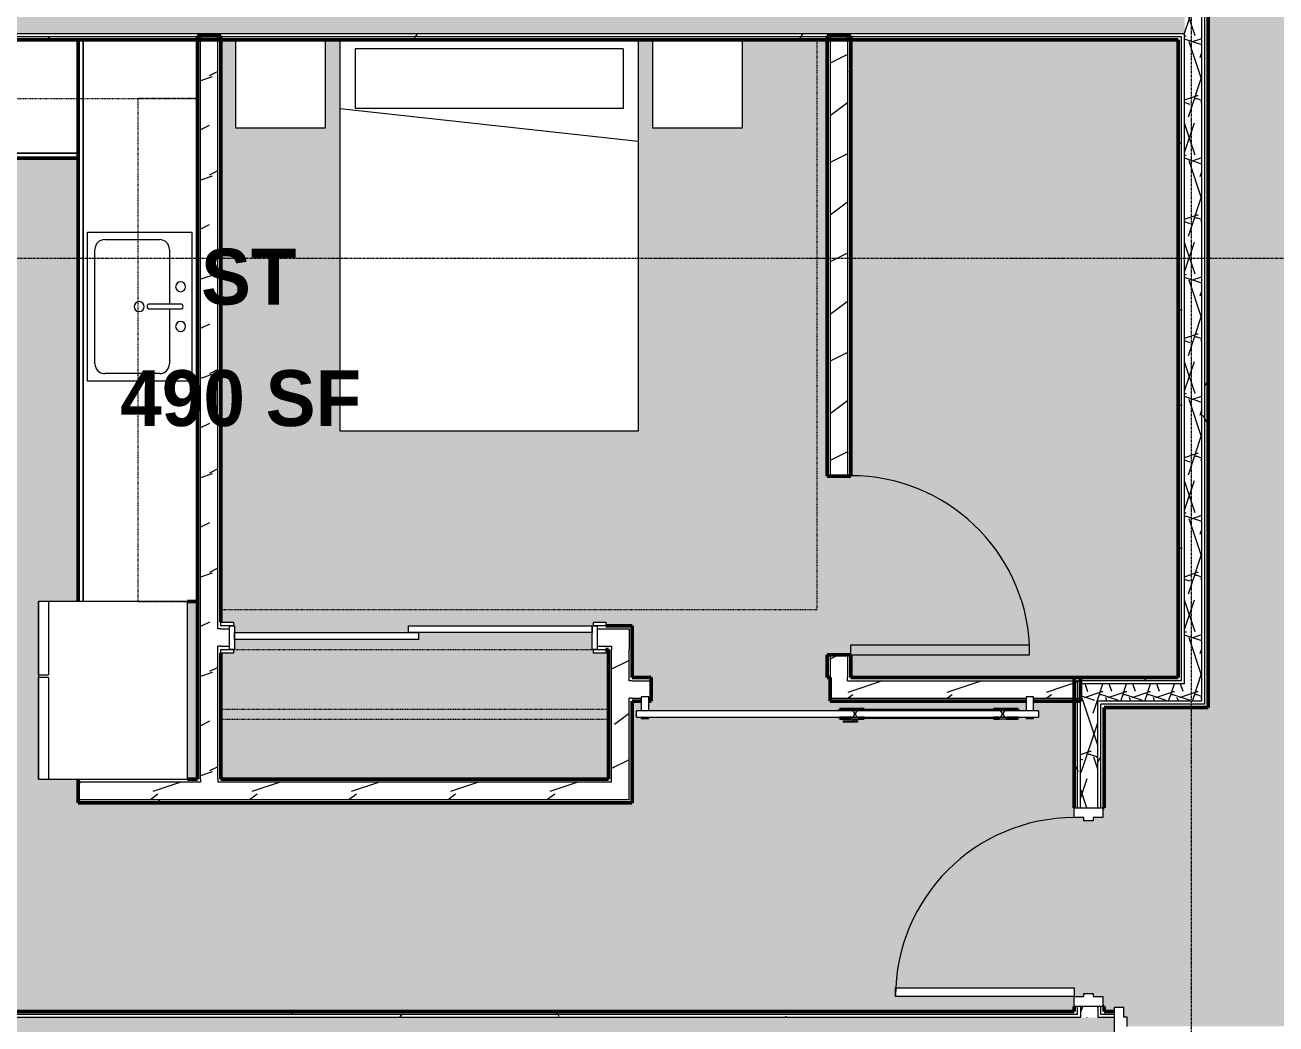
# Model space of a CAD drawing. Header units: inches. Extents: x -4292 to -464, y 9706 to 12474.
# Drawn here: x -3716.2 to -3464.3, y 10349 to 10550.2 of the extents above; entities that cross this region are included whole.
import ezdxf

# ---------------------------------------------------------------- set-up
doc = ezdxf.new("R2010")
doc.units = ezdxf.units.IN
doc.header["$MEASUREMENT"] = 0
doc.linetypes.add('Dash', pattern=[0.25, 0.125, -0.125])
doc.linetypes.add('Grid Line 1_2_', pattern=[0.875, 0.5, -0.125, 0.125, -0.125])
for name, color, linetype, lineweight in [('A-AREA-IDEN', 2, 'Continuous', 9), ('A-AREA-PATT-4', 254, 'Continuous', 9), ('A-DOOR-1', 7, 'Continuous', 9), ('A-DOOR-2', 90, 'Continuous', 20), ('A-DOOR-3', 50, 'Continuous', 13), ('A-DOOR-4', 250, 'Continuous', 50), ('A-DOOR-5', 31, 'Continuous', 20), ('A-DOOR-6', 31, 'Continuous', 9), ('A-DOOR-FRAM', 31, 'Continuous', 20), ('A-DOOR-FRAM-1', 90, 'Continuous', 20), ('A-WALL', 113, 'Continuous', 13), ('A-WALL-2', 250, 'Continuous', 50), ('A-WALL-3', 50, 'Continuous', 13), ('A-WALL-PATT-1', 7, 'Continuous', 9), ('A-WALL-PATT-2', 8, 'Continuous', 9), ('A-WALL-PATT-5', 111, 'Continuous', 9), ('I-FURN-1', 7, 'Continuous', 9), ('I-FURN-HDLN-1', 7, 'Dash', 9), ('I-WALL-1', 2, 'Continuous', 50), ('P-SANR-FIXT-1', 7, 'Continuous', 9), ('Q-CASE-1', 250, 'Continuous', 50), ('Q-CASE-2', 7, 'Continuous', 9), ('Q-CASE-HDLN-1', 7, 'Dash', 9), ('Q-SPCQ-1', 7, 'Continuous', 9), ('S-GRID-1', 1, 'Grid Line 1_2_', 9)]:
    doc.layers.add(name, color=color, linetype=linetype, lineweight=lineweight)
doc.layers.add('A-AREA-PATT-6', color=254, linetype='Continuous', lineweight=9, transparency=1)
doc.styles.add('Century Gothic_B', font='GOTHICB.TTF', dxfattribs={"height": 11.25})
pattern_1 = [(0, (0, 0), (38.4, 9.6), [1.584, -27.216, 1.584, -27.216, -153.6]), (0, (0, 0), (38.4, 9.6), [-57.6, 1.584, -56.016, 1.584, -27.216, -67.2]), (0, (0, 0), (38.4, 9.6), [-144, 1.584, -17.616, 1.584, -46.416]), (120, (14.4, 4.8), (-27.513844, 28.4553755), [1.584, -27.216, 1.584, -27.216, -153.6]), (120, (14.4, 4.8), (-27.513844, 28.4553755), [-57.6, 1.584, -56.016, 1.584, -27.216, -67.2]), (120, (14.4, 4.8), (-27.513844, 28.4553755), [-144, 1.584, -17.616, 1.584, -46.416]), (240, (19.2, 24), (-10.886156, -38.0553755), [1.584, -27.216, 1.584, -27.216, -153.6]), (240, (19.2, 24), (-10.886156, -38.0553755), [-57.6, 1.584, -56.016, 1.584, -27.216, -67.2]), (240, (19.2, 24), (-10.886156, -38.0553755), [-144, 1.584, -17.616, 1.584, -46.416])]
pattern_2 = [(161.57, (0.6, 0.6), (-4.80033747, -0.00041462), [0, -34.152, 3.792, 0]), (18.43, (-0.6, 0.6), (-4.80033747, 0.00041462), [0, -34.152, 3.792, 0]), (108.43, (0.6, 0.6), (2.39913218, -12.00105099), [11.382, -26.562]), (71.57, (-0.6, 0.6), (2.39913218, 12.00105099), [11.382, -26.562])]
pattern_3 = [(216.87, (7.997, 19.992), (59.9755286, 39.9843071), [9.996, -89.964]), (206.565, (19.992, 13.994), (-19.991807, -19.992219), [22.352, -22.352]), (198.435, (19.992, 3.998), (-39.983821, -19.991955), [12.644, -50.576])]

msp = doc.modelspace()

# ---------------------------------------------------------------- hatches: boundary and pattern name
at = {"layer": 'A-AREA-PATT-4'}
h = msp.add_hatch(color=256, dxfattribs=at)
h.paths.add_polyline_path([(-3504.92, 10354.59), (-3540.92, 10354.59), (-3540.92, 10356.34), (-3504.92, 10356.34), (-3504.92, 10355.61)], flags=0)
h.paths.add_polyline_path([(-3851.85, 10351.59), (-3824.35, 10351.59), (-3824.35, 10362.14), (-3819.6, 10362.14), (-3819.6, 10351.59), (-3813.11, 10351.59), (-3813.11, 10367.71), (-3795.11, 10367.71), (-3795.11, 10363.71), (-3759.11, 10363.71), (-3759.11, 10367.71), (-3741.11, 10367.71), (-3741.11, 10351.59), (-3504.92, 10351.59), (-3504.92, 10354.59), (-3502.99, 10354.59), (-3502.99, 10355.21), (-3501.92, 10355.21), (-3501.92, 10389.96), (-3502.99, 10389.96), (-3502.99, 10390.59), (-3504.92, 10390.59), (-3504.92, 10414.04), (-3513.1, 10414.04), (-3513.1, 10412.09), (-3512.1, 10412.07), (-3512.1, 10410.84), (-3513.1, 10410.84), (-3513.1, 10410.57), (-3514.6, 10410.59), (-3514.6, 10410.84), (-3516.2, 10410.84), (-3516.2, 10410.59), (-3518.54, 10410.59), (-3518.54, 10410.41), (-3520.04, 10410.41), (-3520.04, 10410.59), (-3548.36, 10410.59), (-3548.36, 10410.41), (-3548.48, 10410.41), (-3548.53, 10410.34), (-3548.86, 10410.34), (-3548.86, 10410.09), (-3548.47, 10410.09), (-3548.52, 10409.84), (-3551.46, 10409.84), (-3551.41, 10410.09), (-3549.21, 10410.09), (-3549.26, 10410.34), (-3549.58, 10410.34), (-3549.6, 10410.41), (-3549.86, 10410.41), (-3549.86, 10410.59), (-3552.2, 10410.59), (-3552.2, 10410.84), (-3590.6, 10410.84), (-3590.6, 10410.57), (-3592.1, 10410.57), (-3592.1, 10410.84), (-3593.1, 10410.86), (-3593.1, 10412.09), (-3592.1, 10412.09), (-3592.1, 10414.04), (-3593.94, 10414.04), (-3593.94, 10393.59), (-3705.49, 10393.59), (-3705.49, 10398.34), (-3713.49, 10398.34), (-3713.49, 10434.09), (-3705.49, 10434.09), (-3705.49, 10523.41), (-3815.16, 10523.41), (-3815.16, 10511.65), (-3820.54, 10511.65), (-3820.54, 10516.4), (-3819.91, 10516.4), (-3819.91, 10547.19), (-3851.85, 10547.19), (-3851.85, 10516.4), (-3850.54, 10516.4), (-3850.54, 10511.65), (-3851.85, 10511.6), (-3851.85, 10398.19), (-3819.6, 10398.19), (-3819.6, 10413.71), (-3759.6, 10413.71), (-3759.6, 10383.71), (-3819.6, 10383.71), (-3819.6, 10392.14), (-3824.35, 10392.14), (-3824.35, 10393.44), (-3852.5, 10393.44), (-3852.5, 10396.21), (-3855.72, 10396.21), (-3855.72, 10358.19), (-3851.85, 10358.19), (-3851.85, 10357.61)], flags=0)
h.paths.add_polyline_path([(-3851.5, 10363.39), (-3851.5, 10391.39), (-3826.25, 10391.39), (-3826.25, 10381.88), (-3825.75, 10381.86), (-3825.75, 10381.4), (-3826.25, 10381.4), (-3826.25, 10363.39), (-3850.5, 10363.39)], flags=0)
h.paths.add_polyline_path([(-3615.11, 10398.34), (-3598.69, 10398.34), (-3598.69, 10424.46), (-3599.24, 10424.46), (-3599.24, 10423.71), (-3601.74, 10423.71), (-3601.74, 10424.46), (-3601.99, 10424.46), (-3601.99, 10427.84), (-3636.99, 10427.84), (-3636.99, 10426.46), (-3673.99, 10426.46), (-3673.99, 10424.46), (-3674.24, 10424.46), (-3674.24, 10423.71), (-3676.74, 10423.71), (-3676.74, 10398.34), (-3636.99, 10398.34)], flags=0)
h.paths.add_polyline_path([(-3681.49, 10398.34), (-3681.49, 10434.09), (-3683.49, 10434.09), (-3683.49, 10398.34)], flags=0)
h.paths.add_polyline_path([(-3559.98, 10412.09), (-3552.2, 10412.09), (-3552.2, 10412.34), (-3516.2, 10412.34), (-3516.2, 10412.09), (-3514.6, 10412.09), (-3514.6, 10414.04), (-3554.1, 10414.04), (-3554.1, 10418.79), (-3554.67, 10418.79), (-3554.67, 10423.37), (-3549.92, 10423.37), (-3549.92, 10418.79), (-3483.97, 10418.79), (-3483.97, 10547.19), (-3549.92, 10547.19), (-3549.92, 10459.37), (-3554.67, 10459.37), (-3554.67, 10547.19), (-3571.81, 10547.19), (-3571.81, 10529.41), (-3589.81, 10529.41), (-3589.81, 10547.19), (-3592.74, 10547.19), (-3592.74, 10468.41), (-3652.74, 10468.41), (-3652.74, 10547.19), (-3655.74, 10547.19), (-3655.74, 10529.41), (-3673.74, 10529.41), (-3673.74, 10547.19), (-3676.74, 10547.19), (-3676.73, 10429.96), (-3674.24, 10429.96), (-3674.24, 10429.21), (-3673.99, 10429.21), (-3673.99, 10427.84), (-3638.99, 10427.84), (-3638.99, 10429.21), (-3601.74, 10429.21), (-3601.74, 10429.96), (-3599.24, 10429.96), (-3599.24, 10429.21), (-3593.94, 10429.21), (-3593.94, 10418.79), (-3590.1, 10418.79), (-3590.1, 10414.04), (-3590.6, 10414.04), (-3590.6, 10412.09), (-3587.55, 10412.09)], flags=0)
h.paths.add_polyline_path([(-3762.96, 10428.36), (-3834.96, 10428.36), (-3834.96, 10429.36), (-3840.96, 10429.36), (-3840.96, 10464.36), (-3756.96, 10464.36), (-3756.96, 10429.36), (-3762.96, 10429.36)], flags=0)
h.paths.add_polyline_path([(-3840.96, 10515.56), (-3848.54, 10515.56), (-3848.54, 10541.56), (-3823.54, 10541.56), (-3823.54, 10515.56), (-3835.63, 10515.56)], flags=0)
at = {"layer": 'A-AREA-PATT-6'}
h = msp.add_hatch(color=256, dxfattribs=at)
h.paths.add_polyline_path([(-2573.72, 10267.78), (-2609.72, 10267.78), (-2609.72, 10269.53), (-2573.72, 10269.53)], flags=0)
h.paths.add_polyline_path([(-2573.72, 11759), (-2609.72, 11759), (-2609.72, 11760.75), (-2573.72, 11760.75)], flags=0)
h.paths.add_polyline_path([(-2622.79, 10240.18), (-2589.26, 10240.18), (-2589.26, 10240.74), (-2587.26, 10240.74), (-2587.26, 10246.36), (-2573.72, 10246.36), (-2573.72, 10267.78), (-2571.97, 10267.78), (-2571.97, 10268.4), (-2570.72, 10268.4), (-2570.72, 10339.15), (-2571.97, 10339.15), (-2571.97, 10339.78), (-2573.72, 10339.78), (-2573.72, 10364.19), (-2493.57, 10364.19), (-2481.15, 10376.61), (-2481.68, 10377.14), (-2480.27, 10378.56), (-2478.9, 10377.19), (-2478.45, 10377.63), (-2477.17, 10376.35), (-2452.6, 10400.92), (-2453.88, 10402.2), (-2453.44, 10402.64), (-2454.81, 10404.01), (-2453.4, 10405.43), (-2452.87, 10404.9), (-2442.44, 10415.33), (-2453.18, 10426.07), (-2453.71, 10425.54), (-2455.12, 10426.95), (-2453.75, 10428.32), (-2454.2, 10428.76), (-2452.91, 10430.05), (-2477.49, 10454.62), (-2478.77, 10453.34), (-2479.21, 10453.78), (-2480.58, 10452.41), (-2481.99, 10453.82), (-2481.46, 10454.35), (-2490.13, 10463.01), (-2503.97, 10449.16), (-2508.22, 10449.16), (-2513.12, 10444.26), (-2513.12, 10449.16), (-2650.52, 10449.16), (-2650.52, 10470.39), (-2670.72, 10470.39), (-2670.72, 10469.64), (-2672.72, 10469.64), (-2672.72, 10471.58), (-2673.35, 10471.58), (-2673.35, 10473.39), (-2708.1, 10473.39), (-2708.1, 10471.58), (-2708.72, 10471.58), (-2708.72, 10469.64), (-2710.72, 10469.64), (-2710.72, 10470.39), (-2718.72, 10470.39), (-2718.72, 10469.64), (-2720.72, 10469.64), (-2720.72, 10471.58), (-2721.35, 10471.58), (-2721.35, 10473.39), (-2756.1, 10473.39), (-2756.1, 10471.58), (-2756.72, 10471.58), (-2756.72, 10469.64), (-2758.72, 10469.64), (-2758.72, 10470.39), (-2778.92, 10470.39), (-2778.92, 10449.44), (-3015.32, 10449.44), (-3015.32, 10470.39), (-3016.32, 10470.39), (-3016.32, 10470.64), (-3018.32, 10470.64), (-3018.32, 10472.58), (-3018.95, 10472.58), (-3018.95, 10473.39), (-3053.7, 10473.39), (-3053.7, 10472.58), (-3054.32, 10472.58), (-3054.32, 10470.64), (-3056.32, 10470.64), (-3056.32, 10470.39), (-3076.52, 10470.39), (-3076.52, 10449.44), (-3207.32, 10449.44), (-3207.32, 10470.39), (-3227.52, 10470.39), (-3227.52, 10470.64), (-3229.52, 10470.64), (-3229.52, 10472.58), (-3230.15, 10472.58), (-3230.15, 10473.39), (-3264.9, 10473.39), (-3264.9, 10472.58), (-3265.52, 10472.58), (-3265.52, 10470.64), (-3267.52, 10470.64), (-3267.52, 10470.39), (-3268.52, 10470.39), (-3268.52, 10449.16), (-3408.92, 10449.16), (-3408.92, 10851.39), (-3408.24, 10851.39), (-3408.24, 10852.89), (-3405.49, 10852.89), (-3405.49, 10869.57), (-3408.24, 10869.57), (-3408.24, 10871.07), (-3405.49, 10871.07), (-3405.49, 10889.26), (-3408.24, 10889.26), (-3408.24, 10890.76), (-3405.49, 10890.76), (-3405.49, 10908.94), (-3408.24, 10908.94), (-3408.24, 10910.44), (-3405.49, 10910.44), (-3405.49, 10928.62), (-3408.24, 10928.62), (-3408.24, 10930.12), (-3405.49, 10930.12), (-3405.49, 10948.31), (-3408.24, 10948.31), (-3408.24, 10949.81), (-3405.49, 10949.81), (-3405.49, 10967.99), (-3408.24, 10967.99), (-3408.24, 10969.49), (-3405.49, 10969.49), (-3405.49, 10987.67), (-3408.24, 10987.67), (-3408.24, 10989.17), (-3405.49, 10989.17), (-3405.49, 11007.36), (-3408.24, 11007.36), (-3408.24, 11008.86), (-3405.49, 11008.86), (-3405.49, 11027.04), (-3408.24, 11027.04), (-3408.24, 11028.54), (-3405.49, 11028.54), (-3405.49, 11046.73), (-3408.24, 11046.73), (-3408.24, 11048.23), (-3405.49, 11048.23), (-3405.49, 11066.41), (-3408.24, 11066.41), (-3408.24, 11067.91), (-3405.49, 11067.91), (-3405.49, 11086.29), (-3408.24, 11086.29), (-3408.24, 11087.79), (-3408.92, 11087.79), (-3408.92, 11649.61), (-3268.52, 11649.61), (-3268.52, 11628.39), (-3267.52, 11628.39), (-3267.52, 11628.14), (-3265.52, 11628.14), (-3265.52, 11626.2), (-3264.9, 11626.2), (-3264.9, 11625.39), (-3230.15, 11625.39), (-3230.15, 11626.2), (-3229.52, 11626.2), (-3229.52, 11628.14), (-3227.52, 11628.14), (-3227.52, 11628.39), (-3207.32, 11628.39), (-3207.32, 11649.34), (-3076.52, 11649.34), (-3076.52, 11628.39), (-3056.32, 11628.39), (-3056.32, 11628.14), (-3054.32, 11628.14), (-3054.32, 11626.2), (-3053.7, 11626.2), (-3053.7, 11625.39), (-3018.95, 11625.39), (-3018.95, 11626.2), (-3018.32, 11626.2), (-3018.32, 11628.14), (-3016.32, 11628.14), (-3016.32, 11628.39), (-3015.32, 11628.39), (-3015.32, 11649.34), (-2778.92, 11649.34), (-2778.92, 11628.39), (-2758.72, 11628.39), (-2758.72, 11629.14), (-2756.72, 11629.14), (-2756.72, 11627.2), (-2756.1, 11627.2), (-2756.1, 11625.39), (-2721.35, 11625.39), (-2721.35, 11627.2), (-2720.72, 11627.2), (-2720.72, 11629.14), (-2718.72, 11629.14), (-2718.72, 11628.39), (-2710.72, 11628.39), (-2710.72, 11629.14), (-2708.72, 11629.14), (-2708.72, 11627.2), (-2708.1, 11627.2), (-2708.1, 11625.39), (-2673.35, 11625.39), (-2673.35, 11627.2), (-2672.72, 11627.2), (-2672.72, 11629.14), (-2670.72, 11629.14), (-2670.72, 11628.39), (-2650.52, 11628.39), (-2650.52, 11649.61), (-2513.12, 11649.61), (-2513.12, 11654.52), (-2508.22, 11649.61), (-2503.97, 11649.61), (-2490.13, 11635.76), (-2481.46, 11644.43), (-2481.99, 11644.96), (-2480.58, 11646.37), (-2479.21, 11645), (-2478.77, 11645.44), (-2477.49, 11644.16), (-2452.91, 11668.73), (-2454.2, 11670.02), (-2453.75, 11670.46), (-2455.12, 11671.83), (-2453.71, 11673.24), (-2453.18, 11672.71), (-2442.44, 11683.45), (-2452.87, 11693.88), (-2453.4, 11693.35), (-2454.81, 11694.77), (-2453.44, 11696.14), (-2453.88, 11696.58), (-2452.6, 11697.86), (-2477.17, 11722.43), (-2478.45, 11721.15), (-2478.9, 11721.59), (-2480.27, 11720.22), (-2481.68, 11721.64), (-2481.15, 11722.17), (-2493.57, 11734.59), (-2573.72, 11734.59), (-2573.72, 11759), (-2571.97, 11759), (-2571.97, 11759.63), (-2570.72, 11759.63), (-2570.72, 11830.38), (-2571.97, 11830.38), (-2571.97, 11831), (-2573.72, 11831), (-2573.72, 11852.41), (-2587.26, 11852.41), (-2587.26, 11858.04), (-2589.26, 11858.04), (-2589.26, 11858.6), (-2625.26, 11858.6), (-2625.26, 11858.04), (-2627.26, 11858.04), (-2627.26, 11852.41), (-2634.92, 11852.41), (-2634.92, 11716.64), (-2736.7, 11716.64), (-2736.7, 11737.59), (-2737.7, 11737.59), (-2737.7, 11737.84), (-2739.7, 11737.84), (-2739.7, 11739.78), (-2740.32, 11739.78), (-2740.32, 11740.59), (-2775.07, 11740.59), (-2775.07, 11739.78), (-2775.7, 11739.78), (-2775.7, 11737.84), (-2777.7, 11737.84), (-2777.7, 11737.59), (-2797.9, 11737.59), (-2797.9, 11716.64), (-3072.92, 11716.64), (-3072.92, 11737.59), (-3093.12, 11737.59), (-3093.12, 11736.84), (-3095.12, 11736.84), (-3095.12, 11738.78), (-3095.75, 11738.78), (-3095.75, 11740.59), (-3130.5, 11740.59), (-3130.5, 11738.78), (-3131.12, 11738.78), (-3131.12, 11736.84), (-3133.12, 11736.84), (-3133.12, 11737.59), (-3141.12, 11737.59), (-3141.12, 11736.84), (-3143.12, 11736.84), (-3143.12, 11738.78), (-3143.75, 11738.78), (-3143.75, 11740.59), (-3178.5, 11740.59), (-3178.5, 11738.78), (-3179.12, 11738.78), (-3179.12, 11736.84), (-3181.12, 11736.84), (-3181.12, 11737.59), (-3201.32, 11737.59), (-3201.32, 11716.64), (-3418.52, 11716.64), (-3418.52, 11747.19), (-3455.52, 11747.19), (-3455.52, 11746.44), (-3457.52, 11746.44), (-3457.52, 11748.38), (-3458.15, 11748.38), (-3458.15, 11750.19), (-3492.9, 11750.19), (-3492.9, 11748.38), (-3493.52, 11748.38), (-3493.52, 11746.44), (-3495.52, 11746.44), (-3495.52, 11747.19), (-3498.92, 11747.19), (-3498.92, 11726.99), (-3499.17, 11726.99), (-3499.17, 11724.99), (-3501.11, 11724.99), (-3501.11, 11724.36), (-3501.92, 11724.36), (-3501.92, 11689.61), (-3501.11, 11689.61), (-3501.11, 11688.99), (-3499.17, 11688.99), (-3499.17, 11686.99), (-3498.92, 11686.99), (-3498.92, 11685.99), (-3477.97, 11685.99), (-3477.97, 11551.36), (-3479.87, 11551.36), (-3479.87, 11515.24), (-3486.06, 11515.24), (-3486.06, 11466.74), (-3479.87, 11466.74), (-3479.87, 11430.61), (-3607, 11430.61), (-3607, 11436.24), (-3609, 11436.24), (-3609, 11436.8), (-3645, 11436.8), (-3645, 11436.24), (-3647, 11436.24), (-3647, 11430.61), (-3662.12, 11430.61), (-3662.12, 11378.79), (-3652.72, 11378.79), (-3652.72, 11379.54), (-3650.72, 11379.54), (-3650.72, 11377.6), (-3650.1, 11377.6), (-3650.1, 11375.79), (-3615.35, 11375.79), (-3615.35, 11377.6), (-3614.72, 11377.6), (-3614.72, 11379.54), (-3612.72, 11379.54), (-3612.72, 11378.79), (-3477.97, 11378.79), (-3477.97, 11027.19), (-3498.92, 11027.19), (-3498.92, 11006.99), (-3499.17, 11006.99), (-3499.17, 11004.99), (-3501.11, 11004.99), (-3501.11, 11004.36), (-3501.92, 11004.36), (-3501.92, 10969.61), (-3501.11, 10969.61), (-3501.11, 10968.99), (-3499.17, 10968.99), (-3499.17, 10966.99), (-3498.92, 10966.99), (-3498.92, 10965.99), (-3477.97, 10965.99), (-3477.97, 10710.39), (-3498.92, 10710.39), (-3498.92, 10709.39), (-3499.17, 10709.39), (-3499.17, 10707.39), (-3501.11, 10707.39), (-3501.11, 10706.76), (-3501.92, 10706.76), (-3501.92, 10672.01), (-3501.11, 10672.01), (-3501.11, 10671.39), (-3499.17, 10671.39), (-3499.17, 10669.39), (-3498.92, 10669.39), (-3498.92, 10649.19), (-3477.97, 10649.19), (-3477.97, 10412.79), (-3498.92, 10412.79), (-3498.92, 10392.59), (-3499.17, 10392.59), (-3499.17, 10390.59), (-3501.11, 10390.59), (-3501.11, 10389.96), (-3501.92, 10389.96), (-3501.92, 10355.21), (-3501.11, 10355.21), (-3501.11, 10354.59), (-3499.17, 10354.59), (-3499.17, 10352.59), (-3498.92, 10352.59), (-3498.92, 10351.59), (-3496.92, 10351.59), (-3496.92, 10352.34), (-3494.92, 10352.34), (-3494.92, 10350.4), (-3494.3, 10350.4), (-3494.3, 10348.59), (-3459.55, 10348.59), (-3459.55, 10350.4), (-3458.92, 10350.4), (-3458.92, 10352.34), (-3456.92, 10352.34), (-3456.92, 10351.59), (-3418.52, 10351.59), (-3418.52, 10382.14), (-3201.32, 10382.14), (-3201.32, 10361.19), (-3181.12, 10361.19), (-3181.12, 10361.94), (-3179.12, 10361.94), (-3179.12, 10360), (-3178.5, 10360), (-3178.5, 10358.19), (-3143.75, 10358.19), (-3143.75, 10360), (-3143.12, 10360), (-3143.12, 10361.94), (-3141.12, 10361.94), (-3141.12, 10361.19), (-3133.12, 10361.19), (-3133.12, 10361.94), (-3131.12, 10361.94), (-3131.12, 10360), (-3130.5, 10360), (-3130.5, 10358.19), (-3095.75, 10358.19), (-3095.75, 10360), (-3095.12, 10360), (-3095.12, 10361.94), (-3093.12, 10361.94), (-3093.12, 10361.19), (-3072.92, 10361.19), (-3072.92, 10382.14), (-2797.9, 10382.14), (-2797.9, 10361.19), (-2777.7, 10361.19), (-2777.7, 10360.94), (-2775.7, 10360.94), (-2775.7, 10359), (-2775.07, 10359), (-2775.07, 10358.19), (-2740.32, 10358.19), (-2740.32, 10359), (-2739.7, 10359), (-2739.7, 10360.94), (-2737.7, 10360.94), (-2737.7, 10361.19), (-2736.7, 10361.19), (-2736.7, 10382.14), (-2634.92, 10382.14), (-2634.92, 10246.36), (-2637.92, 10246.36), (-2637.92, 10240.18), (-2634.51, 10240.18), (-2634.49, 10246.36), (-2627.26, 10246.36), (-2627.26, 10240.74), (-2625.26, 10240.74), (-2625.26, 10240.18)], flags=0)
h.paths.add_polyline_path([(-2609.72, 10338.03), (-2609.72, 10339.78), (-2573.72, 10339.78), (-2573.72, 10338.03), (-2595.23, 10338.03)], flags=0)
h.paths.add_polyline_path([(-2573.72, 11829.25), (-2609.72, 11829.25), (-2609.72, 11831), (-2573.72, 11831)], flags=0)
at = {"layer": 'A-WALL-PATT-1'}
h = msp.add_hatch(dxfattribs=at)
h.set_pattern_fill('FP_1', color=256, style=0, pattern_type=2)
h.set_pattern_definition(pattern_1)
h.paths.add_polyline_path([(-3680.87, 10398.34), (-3680.87, 10547.19), (-3681.49, 10547.19), (-3681.49, 10398.34)], flags=0)
h = msp.add_hatch(dxfattribs=at)
h.set_pattern_fill('FP_1', color=256, style=0, pattern_type=2)
h.set_pattern_definition(pattern_1)
h.paths.add_polyline_path([(-3676.74, 10398.34), (-3676.74, 10425.09), (-3677.37, 10425.09), (-3677.37, 10398.34)], flags=0)
h.paths.add_polyline_path([(-3677.37, 10428.59), (-3676.74, 10428.59), (-3676.74, 10547.19), (-3677.37, 10547.19), (-3677.37, 10453.55)], flags=0)
h = msp.add_hatch(dxfattribs=at)
h.set_pattern_fill('FP_1', color=256, style=0, pattern_type=2)
h.set_pattern_definition(pattern_1)
h.paths.add_polyline_path([(-3554.1, 10418.79), (-3554.05, 10418.79), (-3554.1, 10423.37), (-3554.67, 10423.37), (-3554.67, 10418.79)], flags=0)
h.paths.add_polyline_path([(-3554.67, 10459.37), (-3554.05, 10459.37), (-3554.05, 10547.19), (-3554.67, 10547.19), (-3554.67, 10536.58)], flags=0)
h = msp.add_hatch(dxfattribs=at)
h.set_pattern_fill('FP_1', color=256, style=0, pattern_type=2)
h.set_pattern_definition(pattern_1)
h.paths.add_polyline_path([(-3549.92, 10418.79), (-3549.92, 10423.37), (-3550.55, 10423.37), (-3550.55, 10418.79)], flags=0)
h.paths.add_polyline_path([(-3549.92, 10459.37), (-3549.93, 10547.19), (-3550.55, 10547.19), (-3550.55, 10459.37)], flags=0)
h = msp.add_hatch(dxfattribs=at)
h.set_pattern_fill('FP_1', color=256, style=0, pattern_type=2)
h.set_pattern_definition(pattern_1)
h.paths.add_polyline_path([(-3598.07, 10397.71), (-3598.07, 10424.46), (-3598.69, 10424.46), (-3598.69, 10397.71)], flags=0)
h = msp.add_hatch(dxfattribs=at)
h.set_pattern_fill('FP_1', color=256, style=0, pattern_type=2)
h.set_pattern_definition(pattern_1)
h.paths.add_polyline_path([(-3598.69, 10397.71), (-3598.69, 10398.34), (-3677.37, 10398.34), (-3677.37, 10397.71), (-3615.11, 10397.71)], flags=0)
h.paths.add_polyline_path([(-3705.49, 10397.71), (-3680.87, 10397.71), (-3680.87, 10398.34), (-3705.49, 10398.34)], flags=0)
h = msp.add_hatch(dxfattribs=at)
h.set_pattern_fill('FP_1', color=256, style=0, pattern_type=2)
h.set_pattern_definition(pattern_1)
h.paths.add_polyline_path([(-3594.59, 10393.59), (-3594.57, 10393.59), (-3594.57, 10394.21), (-3705.49, 10394.21), (-3705.49, 10393.59), (-3598.07, 10393.59)], flags=0)
at = {"layer": 'A-WALL-PATT-2'}
h = msp.add_hatch(dxfattribs=at)
h.set_pattern_fill('FP_2', color=256, style=0, pattern_type=2)
h.set_pattern_definition(pattern_3)
h.paths.add_polyline_path([(-3677.37, 10397.71), (-3677.37, 10548.04), (-3680.87, 10548.04), (-3680.87, 10397.71), (-3677.38, 10397.71)], flags=0)
h = msp.add_hatch(dxfattribs=at)
h.set_pattern_fill('FP_2', color=256, style=0, pattern_type=2)
h.set_pattern_definition(pattern_3)
h.paths.add_polyline_path([(-3554.1, 10418.16), (-3550.55, 10418.16), (-3550.55, 10423.37), (-3554.05, 10423.37), (-3554.1, 10418.72)], flags=0)
h.paths.add_polyline_path([(-3554.05, 10459.37), (-3550.55, 10459.37), (-3550.55, 10548.04), (-3554.05, 10548.04), (-3554.05, 10536.58)], flags=0)
h = msp.add_hatch(dxfattribs=at)
h.set_pattern_fill('FP_2', color=256, style=0, pattern_type=2)
h.set_pattern_definition(pattern_3)
h.paths.add_polyline_path([(-3598.07, 10394.21), (-3594.57, 10394.21), (-3594.57, 10425.09), (-3598.07, 10425.09), (-3598.07, 10397.71)], flags=0)
h = msp.add_hatch(dxfattribs=at)
h.set_pattern_fill('FP_2', color=256, style=0, pattern_type=2)
h.set_pattern_definition(pattern_3)
h.paths.add_polyline_path([(-3504.85, 10414.66), (-3503.67, 10414.66), (-3503.67, 10418.16), (-3554.1, 10418.16), (-3554.1, 10414.66), (-3514.6, 10414.66), (-3514.6, 10414.94), (-3513.1, 10414.94), (-3513.1, 10414.66)], flags=0)
h.paths.add_polyline_path([(-3594.57, 10414.66), (-3592.1, 10414.66), (-3592.1, 10414.94), (-3590.6, 10414.94), (-3590.6, 10414.66), (-3590.1, 10414.66), (-3590.1, 10418.16), (-3594.57, 10418.16), (-3594.57, 10418.06)], flags=0)
h = msp.add_hatch(dxfattribs=at)
h.set_pattern_fill('FP_2', color=256, style=0, pattern_type=2)
h.set_pattern_definition(pattern_3)
h.paths.add_polyline_path([(-3615.11, 10394.21), (-3598.07, 10394.22), (-3598.07, 10397.71), (-3705.49, 10397.71), (-3705.49, 10394.21), (-3670.24, 10394.21)], flags=0)
at = {"layer": 'A-WALL-PATT-5'}
h = msp.add_hatch(dxfattribs=at)
h.set_pattern_fill('FP_66', color=256, style=0, pattern_type=2)
h.set_pattern_definition(pattern_2)
h.paths.add_polyline_path([(-3482.71, 10414.04), (-3479.22, 10414.04), (-3479.22, 10647.94), (-3482.72, 10647.94), (-3482.72, 10414.04)], flags=0)
h = msp.add_hatch(dxfattribs=at)
h.set_pattern_fill('FP_1', color=256, style=0, pattern_type=2)
h.set_pattern_definition(pattern_1)
h.paths.add_polyline_path([(-3478.6, 10413.41), (-3478.6, 10648.56), (-3479.22, 10648.56), (-3479.22, 10413.41)], flags=0)
h = msp.add_hatch(dxfattribs=at)
h.set_pattern_fill('FP_1', color=256, style=0, pattern_type=2)
h.set_pattern_definition(pattern_1)
h.paths.add_polyline_path([(-3477.97, 10412.79), (-3477.97, 10649.19), (-3478.6, 10649.19), (-3478.6, 10412.79)], flags=0)
h = msp.add_hatch(dxfattribs=at)
h.set_pattern_fill('FP_1', color=256, style=0, pattern_type=2)
h.set_pattern_definition(pattern_1)
h.paths.add_polyline_path([(-3483.35, 10418.16), (-3483.35, 10547.81), (-3483.97, 10547.81), (-3483.97, 10418.16)], flags=0)
h.paths.add_polyline_path([(-3483.97, 10552.56), (-3483.35, 10552.57), (-3483.35, 10643.81), (-3483.97, 10643.81), (-3483.97, 10553.19)], flags=0)
h = msp.add_hatch(dxfattribs=at)
h.set_pattern_fill('FP_1', color=256, style=0, pattern_type=2)
h.set_pattern_definition(pattern_1)
h.paths.add_polyline_path([(-3483.35, 10417.54), (-3482.72, 10417.54), (-3482.72, 10548.44), (-3483.35, 10548.44), (-3483.35, 10417.54)], flags=0)
h.paths.add_polyline_path([(-3482.72, 10551.94), (-3482.72, 10644.44), (-3483.35, 10644.44), (-3483.35, 10551.94)], flags=0)
h = msp.add_hatch(dxfattribs=at)
h.set_pattern_fill('FP_66', color=256, style=0, pattern_type=2)
h.set_pattern_definition(pattern_2)
h.paths.add_polyline_path([(-3482.85, 10548.44), (-3482.72, 10548.44), (-3482.72, 10551.94), (-3852.47, 10551.94), (-3852.47, 10548.44), (-3483.35, 10548.44)], flags=0)
h = msp.add_hatch(dxfattribs=at)
h.set_pattern_fill('FP_1', color=256, style=0, pattern_type=2)
h.set_pattern_definition(pattern_1)
h.paths.add_polyline_path([(-3504.85, 10547.81), (-3483.35, 10547.81), (-3483.35, 10548.44), (-3852.47, 10548.44), (-3852.47, 10547.81), (-3680.87, 10547.81), (-3680.87, 10548.04), (-3677.37, 10548.04), (-3677.37, 10547.81), (-3554.05, 10547.81), (-3554.05, 10548.04), (-3550.55, 10548.04), (-3550.55, 10547.81), (-3509.35, 10547.81)], flags=0)
h = msp.add_hatch(dxfattribs=at)
h.set_pattern_fill('FP_1', color=256, style=0, pattern_type=2)
h.set_pattern_definition(pattern_1)
h.paths.add_polyline_path([(-3504.85, 10547.19), (-3483.97, 10547.19), (-3483.97, 10547.81), (-3550.55, 10547.81), (-3550.55, 10547.19), (-3509.35, 10547.19)], flags=0)
h.paths.add_polyline_path([(-3852.47, 10547.19), (-3680.87, 10547.19), (-3680.87, 10547.81), (-3852.47, 10547.81)], flags=0)
h.paths.add_polyline_path([(-3554.05, 10547.19), (-3554.05, 10547.81), (-3677.37, 10547.81), (-3677.37, 10547.19), (-3559.98, 10547.19)], flags=0)
h = msp.add_hatch(dxfattribs=at)
h.set_pattern_fill('FP_1', color=256, style=0, pattern_type=2)
h.set_pattern_definition(pattern_1)
h.paths.add_polyline_path([(-3491.07, 10418.16), (-3483.97, 10418.16), (-3483.97, 10418.79), (-3503.67, 10418.79), (-3503.67, 10418.16)], flags=0)
h = msp.add_hatch(dxfattribs=at)
h.set_pattern_fill('FP_1', color=256, style=0, pattern_type=2)
h.set_pattern_definition(pattern_1)
h.paths.add_polyline_path([(-3483.35, 10417.54), (-3483.35, 10418.16), (-3503.67, 10418.16), (-3503.67, 10417.54), (-3483.97, 10417.54)], flags=0)
h = msp.add_hatch(dxfattribs=at)
h.set_pattern_fill('FP_66', color=256, style=0, pattern_type=2)
h.set_pattern_definition(pattern_2)
h.paths.add_polyline_path([(-3483.97, 10414.04), (-3482.72, 10414.04), (-3482.72, 10417.54), (-3503.67, 10417.54), (-3503.67, 10414.04), (-3491.07, 10414.04)], flags=0)
h = msp.add_hatch(dxfattribs=at)
h.set_pattern_fill('FP_1', color=256, style=0, pattern_type=2)
h.set_pattern_definition(pattern_1)
h.paths.add_polyline_path([(-3504.3, 10351.59), (-3504.3, 10352.59), (-3504.92, 10352.59), (-3504.92, 10351.59), (-3504.85, 10351.59)], flags=0)
h.paths.add_polyline_path([(-3504.3, 10392.59), (-3504.34, 10414.04), (-3504.92, 10414.04), (-3504.92, 10392.59), (-3504.85, 10392.59)], flags=0)
h = msp.add_hatch(dxfattribs=at)
h.set_pattern_fill('FP_1', color=256, style=0, pattern_type=2)
h.set_pattern_definition(pattern_1)
h.paths.add_polyline_path([(-3504.3, 10350.96), (-3503.67, 10350.97), (-3503.67, 10352.59), (-3504.3, 10352.59), (-3504.3, 10351.41)], flags=0)
h.paths.add_polyline_path([(-3504.3, 10392.59), (-3503.67, 10392.59), (-3503.67, 10414.04), (-3504.3, 10414.04), (-3504.3, 10412.03)], flags=0)
h = msp.add_hatch(dxfattribs=at)
h.set_pattern_fill('FP_66', color=256, style=0, pattern_type=2)
h.set_pattern_definition(pattern_2)
h.paths.add_polyline_path([(-3503.67, 10350.34), (-3500.17, 10350.34), (-3500.17, 10352.59), (-3503.67, 10352.59), (-3503.67, 10350.96)], flags=0)
h.paths.add_polyline_path([(-3502.99, 10392.59), (-3500.17, 10392.59), (-3500.21, 10414.04), (-3503.67, 10414.04), (-3503.67, 10392.59)], flags=0)
h = msp.add_hatch(dxfattribs=at)
h.set_pattern_fill('FP_1', color=256, style=0, pattern_type=2)
h.set_pattern_definition(pattern_1)
h.paths.add_polyline_path([(-3500.17, 10350.96), (-3499.55, 10350.96), (-3499.55, 10352.59), (-3500.17, 10352.59), (-3500.17, 10351.11)], flags=0)
h.paths.add_polyline_path([(-3499.55, 10392.59), (-3499.55, 10413.41), (-3500.17, 10413.39), (-3500.17, 10392.59)], flags=0)
h = msp.add_hatch(dxfattribs=at)
h.set_pattern_fill('FP_1', color=256, style=0, pattern_type=2)
h.set_pattern_definition(pattern_1)
h.paths.add_polyline_path([(-3422.16, 10350.96), (-3418.52, 10350.96), (-3418.52, 10351.59), (-3456.92, 10351.59), (-3456.92, 10350.96), (-3449.72, 10350.96)], flags=0)
h.paths.add_polyline_path([(-3835.63, 10350.96), (-3504.3, 10350.96), (-3504.3, 10351.59), (-3852.47, 10351.59), (-3852.47, 10350.96), (-3849.41, 10350.96)], flags=0)
h.paths.add_polyline_path([(-3496.92, 10350.96), (-3496.92, 10351.59), (-3499.55, 10351.59), (-3499.55, 10350.96)], flags=0)
h = msp.add_hatch(dxfattribs=at)
h.set_pattern_fill('FP_1', color=256, style=0, pattern_type=2)
h.set_pattern_definition(pattern_1)
h.paths.add_polyline_path([(-3417.9, 10350.34), (-3417.9, 10350.96), (-3456.92, 10350.96), (-3456.92, 10350.34), (-3417.91, 10350.34)], flags=0)
h.paths.add_polyline_path([(-3742.11, 10350.34), (-3503.67, 10350.34), (-3503.67, 10350.96), (-3852.47, 10350.96), (-3852.47, 10350.34), (-3752.93, 10350.34)], flags=0)
h.paths.add_polyline_path([(-3496.92, 10350.34), (-3496.92, 10350.96), (-3500.17, 10350.96), (-3500.17, 10350.34)], flags=0)
h = msp.add_hatch(dxfattribs=at)
h.set_pattern_fill('FP_66', color=256, style=0, pattern_type=2)
h.set_pattern_definition(pattern_2)
h.paths.add_polyline_path([(-3456.92, 10346.84), (-3417.27, 10346.84), (-3417.27, 10350.34), (-3456.92, 10350.34), (-3456.92, 10348.53)], flags=0)
h.paths.add_polyline_path([(-3642.68, 10346.84), (-3496.92, 10346.84), (-3496.92, 10350.34), (-3852.47, 10350.34), (-3852.47, 10346.84), (-3656.46, 10346.84)], flags=0)

# ---------------------------------------------------------------- linework, layer by layer
at = {"layer": 'A-DOOR-1'}
for p, q in [((-3676.74, 10429.21), (-3676.74, 10429.96)), ((-3676.74, 10429.96), (-3674.24, 10429.96)), ((-3674.24, 10429.21), (-3676.74, 10429.21)), ((-3674.24, 10429.96), (-3674.24, 10429.21)), ((-3601.74, 10429.21), (-3601.74, 10429.96)), ((-3601.74, 10429.96), (-3599.24, 10429.96)), ((-3599.24, 10429.21), (-3601.74, 10429.21)), ((-3599.24, 10429.96), (-3599.24, 10429.21)), ((-3676.74, 10423.71), (-3676.74, 10424.46)), ((-3676.74, 10424.46), (-3674.24, 10424.46)), ((-3674.24, 10423.71), (-3676.74, 10423.71)), ((-3674.24, 10424.46), (-3674.24, 10423.71)), ((-3601.74, 10423.71), (-3601.74, 10424.46)), ((-3601.74, 10424.46), (-3599.24, 10424.46)), ((-3599.24, 10423.71), (-3601.74, 10423.71)), ((-3599.24, 10424.46), (-3599.24, 10423.71)), ((-3551.48, 10410.09), (-3551.48, 10409.84)), ((-3549.66, 10410.41), (-3549.66, 10410.34)), ((-3549.66, 10410.34), (-3549.58, 10410.34)), ((-3549.41, 10410.34), (-3549.66, 10410.34)), ((-3549.6, 10410.09), (-3548.54, 10410.09)), ((-3549.6, 10409.84), (-3549.6, 10410.09)), ((-3548.54, 10409.84), (-3549.6, 10409.84)), ((-3548.66, 10410.34), (-3549.41, 10410.34)), ((-3549.28, 10410.34), (-3549.28, 10410.09)), ((-3549.28, 10410.34), (-3549.28, 10410.09)), ((-3548.78, 10410.09), (-3548.78, 10410.34)), ((-3548.78, 10410.09), (-3548.78, 10410.34)), ((-3548.41, 10410.34), (-3548.66, 10410.34)), ((-3548.51, 10409.84), (-3548.51, 10410.09)), ((-3548.48, 10410.34), (-3548.41, 10410.34)), ((-3548.47, 10409.84), (-3548.47, 10410.09)), ((-3548.41, 10410.34), (-3548.41, 10410.41))]:
    msp.add_line(p, q, dxfattribs=at)
msp.add_arc((-3549.92, 10423.37), 36.07, 3.1789, 90, dxfattribs=at)
for points, knots in [([(-3551.47, 10410.09), (-3551.47, 10410.09), (-3551.49, 10410.09), (-3551.45, 10410.09), (-3551.13, 10410.09), (-3550.81, 10410.09), (-3550.46, 10410.09), (-3550.05, 10410.09), (-3549.6, 10410.09)], [0.4885654, 0.4885654, 0.4885654, 0.4885654, 0.4969616, 0.5563887, 0.6054888, 0.6485379, 0.6854273, 0.722227, 0.722227, 0.722227, 0.722227]), ([(-3549.6, 10409.84), (-3550.05, 10409.84), (-3550.46, 10409.84), (-3550.81, 10409.84), (-3551.13, 10409.84), (-3551.45, 10409.84), (-3551.49, 10409.84), (-3551.47, 10409.84), (-3551.47, 10409.84)], [-0.722227, -0.722227, -0.722227, -0.722227, -0.6854273, -0.6485379, -0.6054888, -0.5563887, -0.4969616, -0.4885654, -0.4885654, -0.4885654, -0.4885654])]:
    msp.add_open_spline(points, degree=3, knots=knots, dxfattribs=at)
for points in [[(-3548.52, 10410.09), (-3548.5, 10410.09), (-3548.48, 10410.09), (-3548.47, 10410.09)], [(-3548.47, 10409.84), (-3548.48, 10409.84), (-3548.5, 10409.84), (-3548.52, 10409.84)]]:
    msp.add_open_spline(points, degree=3, dxfattribs=at)
at = {"layer": 'A-DOOR-2'}
for p, q in [((-3638.99, 10427.84), (-3638.99, 10429.21)), ((-3638.99, 10429.21), (-3601.99, 10429.21)), ((-3601.99, 10429.21), (-3601.99, 10427.84)), ((-3673.99, 10426.46), (-3673.99, 10427.84)), ((-3673.99, 10427.84), (-3636.99, 10427.84)), ((-3636.99, 10426.46), (-3673.99, 10426.46)), ((-3601.99, 10427.84), (-3638.99, 10427.84)), ((-3636.99, 10427.84), (-3636.99, 10426.46)), ((-3549.92, 10425.37), (-3513.91, 10425.37)), ((-3549.92, 10423.37), (-3549.92, 10425.37)), ((-3549.92, 10423.37), (-3513.91, 10423.37)), ((-3513.91, 10423.37), (-3513.91, 10425.37))]:
    msp.add_line(p, q, dxfattribs=at)
at = {"layer": 'A-DOOR-3'}
for p, q in [((-3590.6, 10414.94), (-3592.1, 10414.94)), ((-3592.1, 10414.94), (-3592.1, 10412.09)), ((-3590.6, 10412.09), (-3590.6, 10414.94)), ((-3513.1, 10414.94), (-3514.6, 10414.94)), ((-3514.6, 10414.94), (-3514.6, 10412.09)), ((-3513.1, 10412.09), (-3513.1, 10414.94)), ((-3549.54, 10412.09), (-3593.1, 10412.09)), ((-3593.1, 10411.47), (-3593.1, 10412.09)), ((-3593.1, 10410.84), (-3593.1, 10411.47)), ((-3593.1, 10410.84), (-3549.54, 10410.84)), ((-3592.1, 10410.84), (-3592.1, 10410.57)), ((-3590.6, 10410.57), (-3590.6, 10410.84)), ((-3549.86, 10410.41), (-3549.86, 10410.74)), ((-3548.36, 10410.74), (-3549.86, 10410.74)), ((-3549.6, 10412.18), (-3549.13, 10411.43)), ((-3549.6, 10412.18), (-3549.1, 10412.18)), ((-3549.13, 10411.49), (-3549.6, 10410.74)), ((-3549.1, 10412.18), (-3548.6, 10412.18)), ((-3549.07, 10411.43), (-3548.6, 10412.18)), ((-3548.6, 10410.74), (-3549.07, 10411.49)), ((-3548.66, 10410.84), (-3519.74, 10410.84)), ((-3519.75, 10412.09), (-3548.65, 10412.09)), ((-3548.36, 10410.74), (-3548.36, 10410.41)), ((-3521.2, 10412.34), (-3547.2, 10412.34)), ((-3520.04, 10410.74), (-3520.04, 10410.41)), ((-3518.54, 10410.74), (-3520.04, 10410.74)), ((-3519.81, 10412.18), (-3519.34, 10411.43)), ((-3519.81, 10412.18), (-3519.31, 10412.18)), ((-3519.34, 10411.49), (-3519.81, 10410.74)), ((-3519.31, 10412.18), (-3518.81, 10412.18)), ((-3519.28, 10411.43), (-3518.81, 10412.18)), ((-3518.81, 10410.74), (-3519.28, 10411.49)), ((-3518.87, 10410.84), (-3512.1, 10410.84)), ((-3512.1, 10412.09), (-3518.86, 10412.09)), ((-3518.54, 10410.41), (-3518.54, 10410.74)), ((-3514.6, 10410.84), (-3514.6, 10410.57)), ((-3513.1, 10410.57), (-3513.1, 10410.84)), ((-3512.1, 10412.09), (-3512.1, 10411.47)), ((-3512.1, 10411.47), (-3512.1, 10410.84)), ((-3592.1, 10410.57), (-3590.6, 10410.57)), ((-3548.36, 10410.41), (-3549.86, 10410.41)), ((-3547.2, 10410.59), (-3521.2, 10410.59)), ((-3518.54, 10410.41), (-3520.04, 10410.41)), ((-3514.6, 10410.57), (-3513.1, 10410.57))]:
    msp.add_line(p, q, dxfattribs=at)
at = {"layer": 'A-DOOR-4'}
for p, q in [((-3552.2, 10412.34), (-3547.2, 10412.34)), ((-3552.2, 10412.07), (-3552.2, 10412.34)), ((-3552.2, 10410.59), (-3552.2, 10410.86)), ((-3547.2, 10412.34), (-3547.2, 10412.08)), ((-3547.2, 10410.84), (-3547.2, 10410.59)), ((-3521.2, 10412.34), (-3516.2, 10412.34)), ((-3521.2, 10412.09), (-3521.2, 10412.34)), ((-3521.2, 10410.59), (-3521.2, 10410.84)), ((-3516.2, 10412.34), (-3516.2, 10412.09)), ((-3516.2, 10410.84), (-3516.2, 10410.59)), ((-3549.86, 10410.59), (-3552.2, 10410.59)), ((-3547.2, 10410.59), (-3548.36, 10410.59)), ((-3520.04, 10410.59), (-3521.2, 10410.59)), ((-3516.2, 10410.59), (-3518.54, 10410.59))]:
    msp.add_line(p, q, dxfattribs=at)
at = {"layer": 'A-DOOR-5'}
for p, q in [((-3540.92, 10356.34), (-3504.92, 10356.34)), ((-3540.92, 10354.59), (-3540.92, 10356.34)), ((-3504.92, 10356.34), (-3504.92, 10354.59)), ((-3504.92, 10354.59), (-3540.92, 10354.59))]:
    msp.add_line(p, q, dxfattribs=at)
at = {"layer": 'A-DOOR-6'}
msp.add_arc((-3504.92, 10354.59), 36, 90, 180, dxfattribs=at)
at = {"layer": 'A-DOOR-FRAM'}
for p, q in [((-3504.92, 10392.59), (-3499.17, 10392.59)), ((-3504.92, 10390.59), (-3504.92, 10392.59)), ((-3502.99, 10390.59), (-3504.92, 10390.59)), ((-3502.99, 10389.96), (-3502.99, 10390.59)), ((-3501.11, 10390.59), (-3501.11, 10389.96)), ((-3499.17, 10390.59), (-3501.11, 10390.59)), ((-3499.17, 10392.59), (-3499.17, 10390.59)), ((-3501.11, 10389.96), (-3502.99, 10389.96)), ((-3504.92, 10352.59), (-3504.92, 10354.59)), ((-3504.92, 10354.59), (-3502.99, 10354.59)), ((-3502.99, 10355.21), (-3501.11, 10355.21)), ((-3502.99, 10354.59), (-3502.99, 10355.21)), ((-3501.11, 10355.21), (-3501.11, 10354.59)), ((-3501.11, 10354.59), (-3499.17, 10354.59)), ((-3499.17, 10354.59), (-3499.17, 10352.59)), ((-3499.17, 10352.59), (-3504.92, 10352.59)), ((-3494.92, 10352.34), (-3496.92, 10352.34)), ((-3496.92, 10352.34), (-3496.92, 10346.59)), ((-3494.92, 10350.4), (-3494.92, 10352.34)), ((-3494.3, 10350.4), (-3494.92, 10350.4)), ((-3494.3, 10348.53), (-3494.3, 10350.4))]:
    msp.add_line(p, q, dxfattribs=at)
at = {"layer": 'A-DOOR-FRAM-1'}
for p, q in [((-3674.99, 10429.21), (-3673.99, 10429.21)), ((-3674.99, 10424.46), (-3674.99, 10429.21)), ((-3673.99, 10429.21), (-3673.99, 10424.46)), ((-3601.99, 10424.46), (-3601.99, 10429.21)), ((-3601.99, 10429.21), (-3600.99, 10429.21)), ((-3600.99, 10429.21), (-3600.99, 10424.46)), ((-3673.99, 10424.46), (-3674.99, 10424.46)), ((-3600.99, 10424.46), (-3601.99, 10424.46))]:
    msp.add_line(p, q, dxfattribs=at)
at = {"layer": 'A-WALL'}
for p, q in [((-3479.22, 10414.04), (-3479.22, 10647.94)), ((-3478.6, 10413.41), (-3478.6, 10648.56)), ((-3482.72, 10548.44), (-3852.47, 10548.44)), ((-3483.35, 10547.81), (-3852.47, 10547.81)), ((-3483.35, 10418.16), (-3483.35, 10547.81)), ((-3482.72, 10417.54), (-3482.72, 10548.44)), ((-3504.3, 10392.59), (-3504.3, 10418.16)), ((-3483.35, 10418.16), (-3504.3, 10418.16)), ((-3503.67, 10392.59), (-3503.67, 10417.54)), ((-3482.72, 10417.54), (-3503.67, 10417.54)), ((-3500.17, 10392.59), (-3500.17, 10414.04)), ((-3479.22, 10414.04), (-3500.17, 10414.04)), ((-3499.55, 10392.59), (-3499.55, 10413.41)), ((-3478.6, 10413.41), (-3499.55, 10413.41)), ((-3504.3, 10350.96), (-3852.47, 10350.96)), ((-3503.67, 10350.34), (-3852.47, 10350.34)), ((-3504.3, 10350.96), (-3504.3, 10352.59)), ((-3503.67, 10352.59), (-3503.67, 10350.34)), ((-3500.17, 10352.59), (-3500.17, 10350.34)), ((-3496.92, 10350.34), (-3500.17, 10350.34)), ((-3499.55, 10350.96), (-3499.55, 10352.59)), ((-3496.92, 10350.96), (-3499.55, 10350.96))]:
    msp.add_line(p, q, dxfattribs=at)
at = {"layer": 'A-WALL-2'}
for p, q in [((-3681.49, 10548.04), (-3681.49, 10398.34)), ((-3676.74, 10548.04), (-3681.49, 10548.04)), ((-3676.74, 10429.96), (-3676.74, 10548.04)), ((-3549.92, 10548.04), (-3554.67, 10548.04)), ((-3554.67, 10548.04), (-3554.67, 10459.37)), ((-3549.92, 10459.37), (-3549.92, 10548.04)), ((-3554.67, 10459.37), (-3549.92, 10459.37)), ((-3593.94, 10429.21), (-3599.24, 10429.21)), ((-3593.94, 10428.59), (-3593.94, 10429.21)), ((-3593.94, 10424.46), (-3593.94, 10428.59)), ((-3676.74, 10398.34), (-3676.74, 10423.71)), ((-3599.24, 10424.46), (-3598.69, 10424.46)), ((-3598.69, 10424.46), (-3598.69, 10398.34)), ((-3593.94, 10418.79), (-3593.94, 10424.46)), ((-3549.92, 10423.37), (-3554.67, 10423.37)), ((-3554.67, 10423.37), (-3554.67, 10418.79)), ((-3549.92, 10418.79), (-3549.92, 10423.37)), ((-3590.1, 10418.79), (-3593.94, 10418.79)), ((-3590.1, 10414.04), (-3590.1, 10418.79)), ((-3554.67, 10418.79), (-3554.1, 10418.79)), ((-3554.1, 10418.79), (-3554.1, 10414.04)), ((-3503.67, 10418.79), (-3549.92, 10418.79)), ((-3503.67, 10414.04), (-3503.67, 10418.79)), ((-3593.94, 10414.04), (-3592.1, 10414.04)), ((-3593.94, 10393.59), (-3593.94, 10414.04)), ((-3590.6, 10414.04), (-3590.1, 10414.04)), ((-3554.1, 10414.04), (-3514.6, 10414.04)), ((-3513.1, 10414.04), (-3503.67, 10414.04)), ((-3705.49, 10398.34), (-3705.49, 10393.59)), ((-3681.49, 10398.34), (-3683.49, 10398.34)), ((-3598.69, 10398.34), (-3676.74, 10398.34)), ((-3705.49, 10393.59), (-3598.69, 10393.59)), ((-3598.69, 10393.59), (-3594.57, 10393.59)), ((-3594.57, 10393.59), (-3593.94, 10393.59))]:
    msp.add_line(p, q, dxfattribs=at)
at = {"layer": 'A-WALL-3'}
for p, q in [((-3680.87, 10398.34), (-3680.87, 10548.04)), ((-3677.37, 10428.59), (-3677.37, 10548.04)), ((-3554.05, 10548.04), (-3554.05, 10459.37)), ((-3550.55, 10548.04), (-3550.55, 10459.37)), ((-3676.74, 10428.59), (-3677.37, 10428.59)), ((-3676.74, 10428.59), (-3674.99, 10428.59)), ((-3600.99, 10428.59), (-3594.57, 10428.59)), ((-3594.57, 10428.59), (-3594.57, 10425.09)), ((-3676.74, 10425.09), (-3677.37, 10425.09)), ((-3677.37, 10398.34), (-3677.37, 10425.09)), ((-3676.74, 10425.09), (-3674.99, 10425.09)), ((-3600.99, 10425.09), (-3598.07, 10425.09)), ((-3598.07, 10425.09), (-3598.07, 10424.46)), ((-3598.07, 10397.71), (-3598.07, 10424.46)), ((-3594.57, 10425.09), (-3594.57, 10424.46)), ((-3594.57, 10418.16), (-3594.57, 10424.46)), ((-3554.05, 10423.37), (-3554.05, 10418.79)), ((-3550.55, 10423.37), (-3550.55, 10418.79)), ((-3554.1, 10418.79), (-3554.05, 10418.79)), ((-3550.55, 10418.16), (-3550.55, 10418.79)), ((-3593.94, 10418.16), (-3594.57, 10418.16)), ((-3593.94, 10418.16), (-3590.1, 10418.16)), ((-3550.55, 10418.16), (-3503.67, 10418.16)), ((-3593.94, 10414.66), (-3594.57, 10414.66)), ((-3594.57, 10394.21), (-3594.57, 10414.66)), ((-3593.94, 10414.66), (-3592.1, 10414.66)), ((-3590.6, 10414.66), (-3590.1, 10414.66)), ((-3554.1, 10414.66), (-3514.6, 10414.66)), ((-3513.1, 10414.66), (-3503.67, 10414.66)), ((-3680.87, 10398.34), (-3680.87, 10397.71)), ((-3677.37, 10398.34), (-3677.37, 10397.71)), ((-3680.87, 10397.71), (-3705.49, 10397.71)), ((-3598.69, 10397.71), (-3677.37, 10397.71)), ((-3598.07, 10397.71), (-3598.69, 10397.71)), ((-3598.69, 10394.21), (-3705.49, 10394.21)), ((-3598.07, 10394.21), (-3598.69, 10394.21)), ((-3594.57, 10394.21), (-3598.07, 10394.21))]:
    msp.add_line(p, q, dxfattribs=at)
at = {"layer": 'I-FURN-1'}
for p, q in [((-3673.74, 10529.41), (-3673.74, 10547.19)), ((-3655.74, 10547.19), (-3655.74, 10529.41)), ((-3652.74, 10468.41), (-3652.74, 10547.19)), ((-3592.74, 10547.19), (-3592.74, 10468.41)), ((-3589.81, 10529.41), (-3589.81, 10547.19)), ((-3571.81, 10547.19), (-3571.81, 10529.41)), ((-3649.74, 10545.41), (-3649.74, 10533.41)), ((-3595.74, 10545.41), (-3649.74, 10545.41)), ((-3595.74, 10545.41), (-3595.74, 10533.41)), ((-3652.74, 10533.41), (-3592.74, 10526.83)), ((-3595.74, 10533.41), (-3649.74, 10533.41)), ((-3655.74, 10529.41), (-3673.74, 10529.41)), ((-3571.81, 10529.41), (-3589.81, 10529.41)), ((-3592.74, 10468.41), (-3652.74, 10468.41))]:
    msp.add_line(p, q, dxfattribs=at)
at = {"layer": 'I-FURN-HDLN-1'}
for p, q in [((-3556.74, 10547.19), (-3556.74, 10432.41)), ((-3556.74, 10432.41), (-3676.74, 10432.41))]:
    msp.add_line(p, q, dxfattribs=at)
at = {"layer": 'I-WALL-1'}
for p, q in [((-3477.97, 10412.79), (-3477.97, 10649.19)), ((-3852.47, 10547.19), (-3483.97, 10547.19)), ((-3483.97, 10547.19), (-3483.97, 10418.79)), ((-3504.92, 10418.79), (-3504.92, 10392.59)), ((-3483.97, 10418.79), (-3504.92, 10418.79)), ((-3498.92, 10392.59), (-3498.92, 10412.79)), ((-3498.92, 10412.79), (-3477.97, 10412.79)), ((-3499.17, 10392.59), (-3498.92, 10392.59)), ((-3504.92, 10351.59), (-3758.11, 10351.59)), ((-3504.92, 10352.59), (-3504.92, 10351.59)), ((-3498.92, 10352.59), (-3499.17, 10352.59)), ((-3498.92, 10351.59), (-3498.92, 10352.59)), ((-3496.92, 10351.59), (-3498.92, 10351.59))]:
    msp.add_line(p, q, dxfattribs=at)
at = {"layer": 'P-SANR-FIXT-1'}
for p, q in [((-3703.62, 10508.49), (-3682.62, 10508.49)), ((-3703.62, 10478.49), (-3703.62, 10508.49)), ((-3700.12, 10506.99), (-3689.12, 10506.99)), ((-3682.62, 10508.49), (-3682.62, 10478.49)), ((-3702.12, 10481.99), (-3702.12, 10504.99)), ((-3687.12, 10504.99), (-3687.12, 10493.99)), ((-3684.87, 10493.99), (-3691.12, 10493.99)), ((-3684.87, 10492.99), (-3691.12, 10492.99)), ((-3687.12, 10492.99), (-3687.12, 10481.99)), ((-3689.12, 10479.99), (-3700.12, 10479.99)), ((-3682.62, 10478.49), (-3703.62, 10478.49))]:
    msp.add_line(p, q, dxfattribs=at)
for centre, radius, start, end in [((-3700.12, 10504.99), 2, 90, 180), ((-3689.12, 10504.99), 2, 0, 90), ((-3684.87, 10497.49), 1, 90, 270), ((-3684.87, 10497.49), 1, 270, 90), ((-3693.21, 10493.49), 1, 90, 270), ((-3693.21, 10493.49), 1, 270, 90), ((-3691.12, 10493.49), 0.5, 90, 270), ((-3684.87, 10493.49), 0.5, 270, 90), ((-3684.87, 10489.49), 1, 90, 270), ((-3684.87, 10489.49), 1, 270, 90), ((-3700.12, 10481.99), 2, 180, 270), ((-3689.12, 10481.99), 2, 270, 0)]:
    msp.add_arc(centre, radius, start, end, dxfattribs=at)
at = {"layer": 'Q-CASE-1'}
for p, q in [((-3705.49, 10434.09), (-3705.49, 10547.19)), ((-3705.49, 10547.19), (-3705.49, 10523.41)), ((-3705.49, 10523.41), (-3722.72, 10523.41)), ((-3681.49, 10434.09), (-3683.49, 10434.09))]:
    msp.add_line(p, q, dxfattribs=at)
at = {"layer": 'Q-CASE-2'}
for p, q in [((-3705.49, 10434.09), (-3705.49, 10547.19)), ((-3705.49, 10547.19), (-3705.49, 10524.41)), ((-3704.49, 10547.19), (-3704.49, 10434.09)), ((-3704.49, 10434.09), (-3704.49, 10547.19)), ((-3722.72, 10524.41), (-3705.49, 10524.41)), ((-3705.49, 10524.41), (-3722.72, 10524.41)), ((-3705.49, 10524.41), (-3705.49, 10523.41)), ((-3705.49, 10523.41), (-3722.72, 10523.41)), ((-3681.49, 10434.09), (-3683.49, 10434.09))]:
    msp.add_line(p, q, dxfattribs=at)
at = {"layer": 'Q-CASE-HDLN-1'}
for p, q in [((-3681.49, 10547.41), (-3815.16, 10547.41)), ((-3681.49, 10535.41), (-3681.49, 10547.41)), ((-3815.16, 10535.41), (-3681.49, 10535.41)), ((-3681.49, 10535.41), (-3693.49, 10535.41)), ((-3693.49, 10535.41), (-3693.49, 10434.09)), ((-3681.49, 10434.09), (-3681.49, 10535.41)), ((-3693.49, 10434.09), (-3681.49, 10434.09)), ((-3676.74, 10398.34), (-3676.74, 10423.71)), ((-3673.99, 10424.46), (-3601.99, 10424.46)), ((-3599.24, 10424.46), (-3598.69, 10424.46)), ((-3598.69, 10424.46), (-3598.69, 10398.34)), ((-3676.74, 10412.4), (-3598.69, 10412.4)), ((-3676.74, 10410.4), (-3598.69, 10410.4)), ((-3598.69, 10398.34), (-3676.74, 10398.34))]:
    msp.add_line(p, q, dxfattribs=at)
at = {"layer": 'Q-SPCQ-1'}
for p, q in [((-3683.49, 10434.09), (-3713.49, 10434.09)), ((-3713.49, 10434.09), (-3713.49, 10398.34)), ((-3713.49, 10419.34), (-3713.49, 10434.09)), ((-3711.49, 10434.09), (-3713.49, 10434.09)), ((-3711.49, 10434.09), (-3711.49, 10419.34)), ((-3683.49, 10398.34), (-3683.49, 10434.09)), ((-3713.49, 10419.34), (-3711.49, 10419.34)), ((-3713.49, 10398.34), (-3713.49, 10418.84)), ((-3711.49, 10418.84), (-3713.49, 10418.84)), ((-3711.49, 10418.84), (-3711.49, 10398.34)), ((-3713.49, 10398.34), (-3683.49, 10398.34)), ((-3713.49, 10398.34), (-3711.49, 10398.34))]:
    msp.add_line(p, q, dxfattribs=at)
at = {"layer": 'S-GRID-1'}
for p, q in [((-3481.32, 9836.18), (-3481.32, 12413.74)), ((-464.45, 10503.19), (-4232.19, 10503.19))]:
    msp.add_line(p, q, dxfattribs=at)

# ---------------------------------------------------------------- texts
at = {"layer": 'A-AREA-IDEN', "char_height": 11.25, "attachment_point": 1, "style": 'Century Gothic_B'}
for s, insert, width in [('ST', (-3680.75, 10505.15), 18.18), ('490 SF', (-3697.01, 10480.69), 57.57)]:
    msp.add_mtext(s, dxfattribs=dict(at, insert=insert, width=width))

doc.saveas('drawing.dxf')
